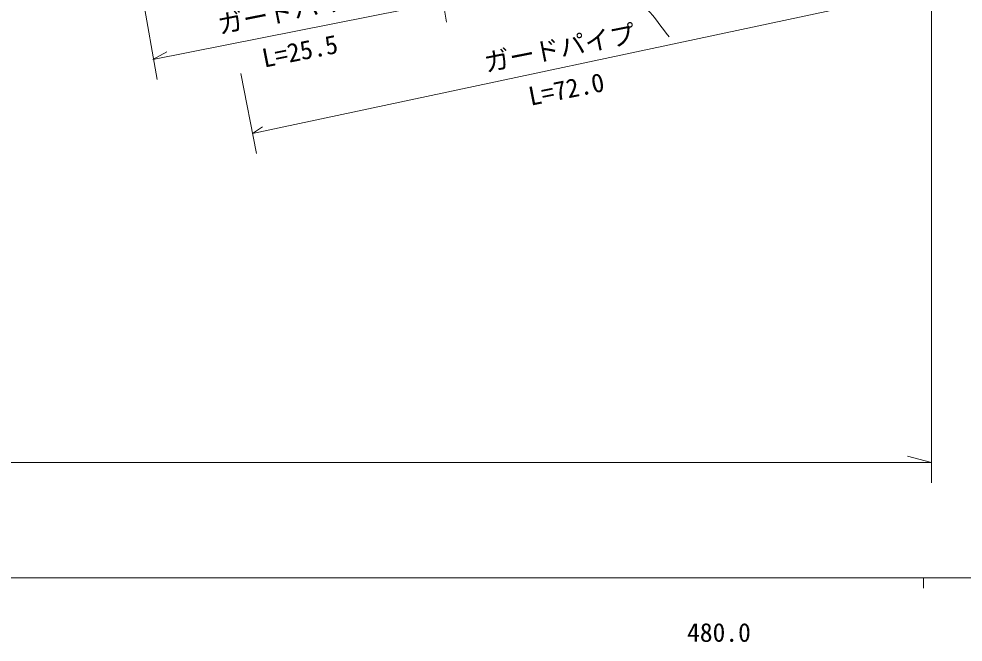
# Model space of a CAD drawing. Units: millimetres, scale not verified. Extents: x 40000 to 680003, y 20000 to 380002.
# Drawn here: x 479594 to 571860, y 198716 to 259647 of the extents above; entities that cross this region are included whole.
import ezdxf
from ezdxf.enums import TextEntityAlignment as Align

# ---------------------------------------------------------------- set-up
doc = ezdxf.new("R2010")
doc.units = ezdxf.units.MM
doc.header["$LTSCALE"] = 1000
for name, color, linetype, lineweight in [('M-BGD', 7, 'Continuous', 13), ('M-STR-HTXT', 7, 'Continuous', 13), ('M-TTL-BAND', 7, 'Continuous', 13)]:
    doc.layers.add(name, color=color, linetype=linetype, lineweight=lineweight)
doc.styles.add('ＭＳ ゴシック', font='')
doc.styles.get('ＭＳ ゴシック').set_extended_font_data('MS Gothic')

msp = doc.modelspace()

# ---------------------------------------------------------------- linework, layer by layer
at = {"layer": 'M-BGD'}
msp.add_open_spline([(543126, 257901), (542405, 258813), (541751, 259782), (540963, 260637), (540022, 261657), (539042, 262661), (537917, 263473), (536830, 264258), (535691, 265086), (534389, 265404), (533222, 265689), (531954, 265612), (530787, 265327), (529790, 265083), (528858, 264564), (528024, 263964), (527491, 263581), (527073, 263056), (526637, 262566), (526068, 261929), (525570, 261232), (525036, 260565)], degree=3, knots=[0, 0, 0, 0, 1, 1, 1, 2, 2, 2, 3, 3, 3, 4, 4, 4, 5, 5, 5, 6, 6, 6, 7, 7, 7, 7], dxfattribs=at)
at = {"layer": 'M-STR-HTXT'}
for p, q in [((515311, 294767), (521388, 259335)), ((487580, 284900), (493113, 253714)), ((568765, 277066), (568765, 214275)), ((502422, 248441), (568900, 262604)), ((492698, 255670), (520940, 261284)), ((492698, 255670), (494037, 256431)), ((501273, 254311), (502806, 246478)), ((502422, 248441), (503412, 249095)), ((568765, 216275), (566421, 216889)), ((568765, 216275), (382117, 216275))]:
    msp.add_line(p, q, dxfattribs=at)
at = {"layer": 'M-TTL-BAND'}
for p, q in [((40000, 205001), (579003, 205001)), ((568002, 205001), (568002, 204001))]:
    msp.add_line(p, q, dxfattribs=at)

# ---------------------------------------------------------------- texts
at = {"layer": 'M-STR-HTXT', "style": 'ＭＳ ゴシック'}
for s, p in [('ガードパイプ', (499333, 257627)), ('ガードパイプ', (525366, 253900)), ('L=25.5', (503671, 254337)), ('L=72.0', (529705, 250611))]:
    msp.add_text(s, height=1833, rotation=11.244, dxfattribs=at).set_placement(p, align=Align.BOTTOM_LEFT)
at = {"layer": 'M-TTL-BAND', "style": 'ＭＳ ゴシック'}
msp.add_text('480.0', height=1833, dxfattribs=at).set_placement((548002, 198196), align=Align.BOTTOM_CENTER)

doc.saveas('drawing.dxf')
